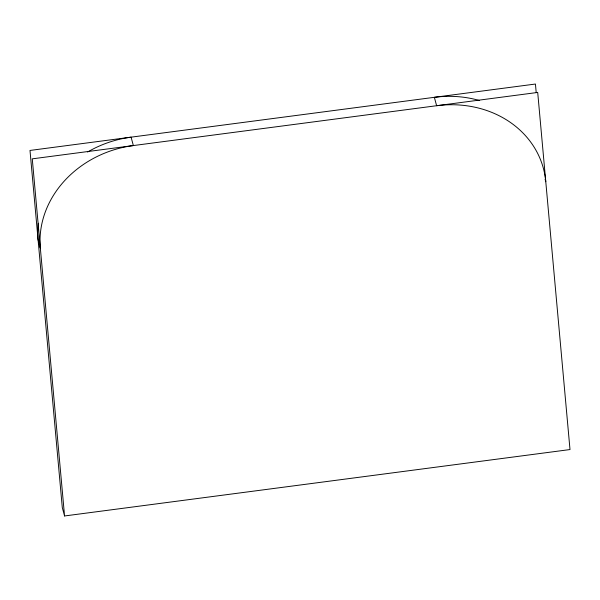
<?xml version="1.0" encoding="UTF-8"?>
<svg xmlns="http://www.w3.org/2000/svg" width="600" height="600" viewBox="0 0 600 600"><rect width="100%" height="100%" fill="white"/><g stroke="black" fill="none" stroke-linecap="round" stroke-linejoin="round"><path stroke-width="0.9" d="M64.56 515.963L570 449.558L537.705 92.438L32.265 158.843L64.56 515.963L62.295 507.562L30 150.442L535.44 84.037L536.197 92.43M545.1 179.197L545.558 180.877M38.295 223.23A102.233 89.332 -15.1 0 0 38.07 239.722L40.343 248.123A102.233 89.332 -15.1 0 1 133.358 145.56L131.085 137.16A102.233 89.332 -15.1 0 0 87.593 152.017M479.482 100.53A102.233 89.332 -15.1 0 0 434.355 97.32L436.62 105.72A102.233 89.332 -15.1 0 1 545.783 181.718"/></g></svg>
